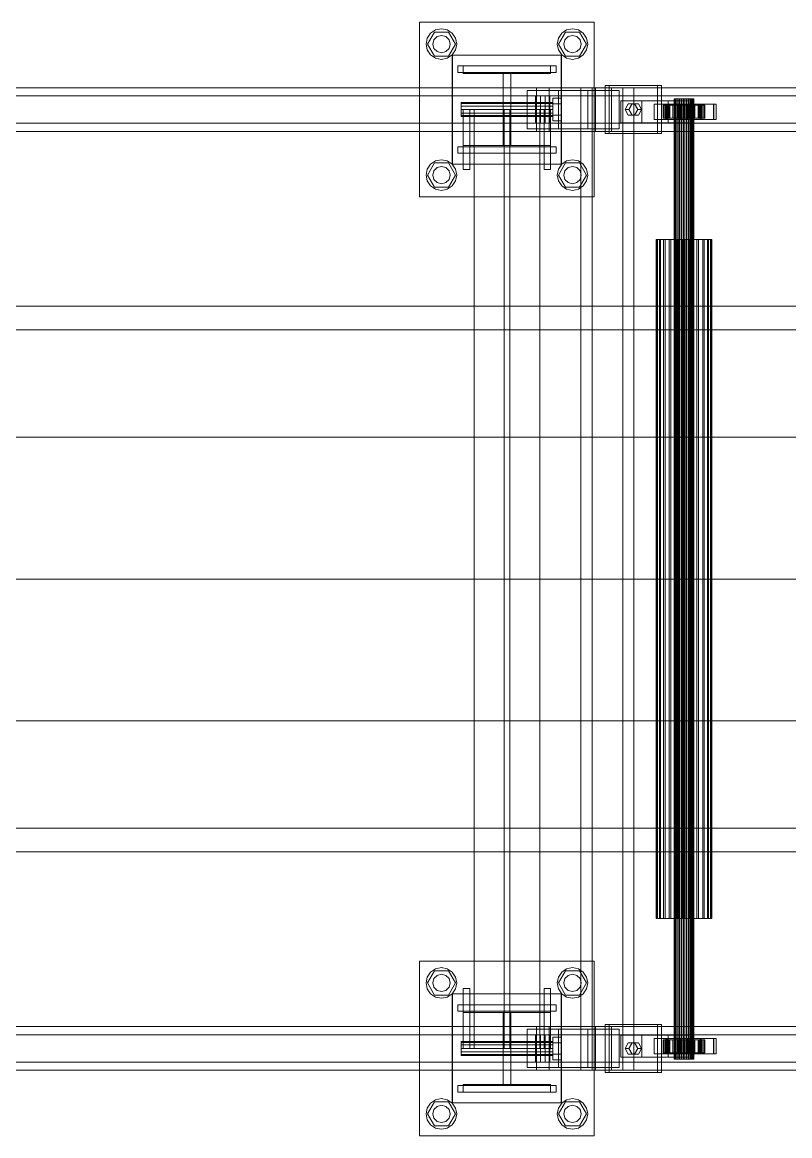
# Model space of a CAD drawing. Header units: millimetres. Extents: x -2500 to 58855, y -53268 to 6837.
# Drawn here: x 21932 to 22635, y -18510 to -17490 of the extents above; entities that cross this region are included whole.
import ezdxf

# ---------------------------------------------------------------- set-up
doc = ezdxf.new("R2010")
doc.units = ezdxf.units.MM
doc.layers.add('superior_C02', color=7, linetype='Continuous', lineweight=0)

msp = doc.modelspace()

# ---------------------------------------------------------------- linework, layer by layer
at = {"layer": 'superior_C02'}
for p, q in [((22295.756, -17650), (22295.756, -17490)), ((22295.756, -17490), (22455.756, -17490)), ((22455.756, -17490), (22455.756, -17650)), ((22302.821, -17504.642), (22305.856, -17500.101)), ((22302.956, -17510), (22309.356, -17498.915)), ((22305.856, -17500.101), (22310.398, -17497.066)), ((22308.827, -17506), (22311.756, -17503.072)), ((22309.356, -17498.915), (22322.156, -17498.915)), ((22310.398, -17497.066), (22315.756, -17496)), ((22311.756, -17503.072), (22315.756, -17502)), ((22315.756, -17496), (22321.113, -17497.066)), ((22315.756, -17502), (22319.756, -17503.072)), ((22319.756, -17503.072), (22322.684, -17506)), ((22321.113, -17497.066), (22325.655, -17500.101)), ((22322.156, -17498.915), (22328.556, -17510)), ((22325.655, -17500.101), (22328.69, -17504.642)), ((22422.821, -17504.642), (22425.856, -17500.101)), ((22422.956, -17510), (22429.356, -17498.915)), ((22425.856, -17500.101), (22430.398, -17497.066)), ((22428.827, -17506), (22431.756, -17503.072)), ((22429.356, -17498.915), (22442.156, -17498.915)), ((22430.398, -17497.066), (22435.756, -17496)), ((22431.756, -17503.072), (22435.756, -17502)), ((22435.756, -17496), (22441.113, -17497.066)), ((22435.756, -17502), (22439.756, -17503.072)), ((22439.756, -17503.072), (22442.684, -17506)), ((22441.113, -17497.066), (22445.655, -17500.101)), ((22442.156, -17498.915), (22448.556, -17510)), ((22445.655, -17500.101), (22448.69, -17504.642)), ((22301.756, -17510), (22302.821, -17504.642)), ((22302.821, -17515.358), (22301.756, -17510)), ((22309.356, -17521.085), (22302.956, -17510)), ((22307.756, -17510), (22308.827, -17506)), ((22308.827, -17514), (22307.756, -17510)), ((22328.556, -17510), (22322.156, -17521.085)), ((22322.684, -17506), (22323.756, -17510)), ((22323.756, -17510), (22322.684, -17514)), ((22328.69, -17504.642), (22329.756, -17510)), ((22329.756, -17510), (22328.69, -17515.358)), ((22421.756, -17510), (22422.821, -17504.642)), ((22422.821, -17515.358), (22421.756, -17510)), ((22429.356, -17521.085), (22422.956, -17510)), ((22427.756, -17510), (22428.827, -17506)), ((22428.827, -17514), (22427.756, -17510)), ((22448.556, -17510), (22442.156, -17521.085)), ((22442.684, -17506), (22443.756, -17510)), ((22443.756, -17510), (22442.684, -17514)), ((22448.69, -17504.642), (22449.756, -17510)), ((22449.756, -17510), (22448.69, -17515.358)), ((22305.856, -17519.899), (22302.821, -17515.358)), ((22310.398, -17522.934), (22305.856, -17519.899)), ((22311.756, -17516.928), (22308.827, -17514)), ((22322.156, -17521.085), (22309.356, -17521.085)), ((22315.756, -17524), (22310.398, -17522.934)), ((22315.756, -17518), (22311.756, -17516.928)), ((22319.756, -17516.928), (22315.756, -17518)), ((22321.113, -17522.934), (22315.756, -17524)), ((22322.684, -17514), (22319.756, -17516.928)), ((22325.655, -17519.899), (22321.113, -17522.934)), ((22325.463, -17620), (22325.463, -17520)), ((22325.463, -17520), (22425.463, -17520)), ((22328.69, -17515.358), (22325.655, -17519.899)), ((22325.756, -17620), (22325.756, -17520)), ((22325.756, -17520), (22425.756, -17520)), ((22425.856, -17519.899), (22422.821, -17515.358)), ((22425.463, -17520), (22425.463, -17620)), ((22425.756, -17520), (22425.756, -17620)), ((22430.398, -17522.934), (22425.856, -17519.899)), ((22431.756, -17516.928), (22428.827, -17514)), ((22442.156, -17521.085), (22429.356, -17521.085)), ((22435.756, -17524), (22430.398, -17522.934)), ((22435.756, -17518), (22431.756, -17516.928)), ((22439.756, -17516.928), (22435.756, -17518)), ((22441.113, -17522.934), (22435.756, -17524)), ((22442.684, -17514), (22439.756, -17516.928)), ((22445.655, -17519.899), (22441.113, -17522.934)), ((22448.69, -17515.358), (22445.655, -17519.899)), ((22330.756, -17530), (22420.756, -17530)), ((22330.756, -17536), (22330.756, -17530)), ((22335.756, -17537), (22335.756, -17530)), ((22335.756, -17530), (22415.756, -17530)), ((22415.756, -17530), (22415.756, -17537)), ((22420.756, -17536), (22420.756, -17530)), ((22330.756, -17536), (22420.756, -17536)), ((22415.756, -17537), (22335.756, -17537)), ((22372.256, -17603), (22372.256, -17537)), ((22372.256, -17537), (22379.256, -17537)), ((22379.256, -17537), (22379.256, -17603)), ((22402.707, -17550), (21255.102, -17550)), ((21266.793, -17550), (22414.397, -17550)), ((22456.776, -17550), (21309.171, -17550)), ((21323.785, -17550), (22471.389, -17550)), ((22422.897, -17552.5), (22394.207, -17552.5)), ((22394.207, -17552.5), (22394.207, -17587.5)), ((22449.738, -17552.5), (22394.207, -17552.5)), ((22402.707, -17550), (22402.707, -17590)), ((22414.397, -17550), (22402.707, -17550)), ((23550.312, -17550), (22402.707, -17550)), ((22414.397, -17590), (22414.397, -17550)), ((22414.397, -17550), (23562.002, -17550)), ((22422.897, -17587.5), (22422.897, -17552.5)), ((22422.897, -17552.5), (22478.428, -17552.5)), ((22481.748, -17550), (22443.495, -17550)), ((22443.495, -17550), (22443.495, -18450)), ((22453.724, -17550), (22443.495, -17550)), ((22449.738, -17587.5), (22449.738, -17552.5)), ((22449.738, -17552.5), (22478.428, -17552.5)), ((22453.724, -18450), (22453.724, -17550)), ((22453.724, -17550), (22491.977, -17550)), ((22456.776, -17550), (22456.776, -17590)), ((22471.389, -17550), (22456.776, -17550)), ((23604.381, -17550), (22456.776, -17550)), ((22513.644, -17548), (22465.827, -17548)), ((22465.827, -17548), (22465.827, -17592)), ((22469.334, -17548), (22465.827, -17548)), ((22469.334, -17592), (22469.334, -17548)), ((22469.334, -17548), (22517.151, -17548)), ((22471.389, -17590), (22471.389, -17550)), ((22471.389, -17550), (23618.994, -17550)), ((22478.428, -17552.5), (22478.428, -17587.5)), ((22481.748, -18450), (22481.748, -17550)), ((22481.748, -17550), (22491.977, -17550)), ((22491.977, -17550), (22491.977, -18450)), ((22513.644, -17592), (22513.644, -17548)), ((22513.644, -17548), (22517.151, -17548)), ((22517.151, -17548), (22517.151, -17592)), ((22401.979, -17557.5), (21309.905, -17557.5)), ((21323.051, -17557.5), (22415.126, -17557.5)), ((22333.756, -17564.457), (22333.756, -17563.6)), ((22417.756, -17563.6), (22333.756, -17563.6)), ((22401.979, -17557.5), (22401.979, -17582.5)), ((22415.126, -17557.5), (22401.979, -17557.5)), ((22406.465, -17557.5), (22410.639, -17557.5)), ((22406.465, -17582.5), (22406.465, -17557.5)), ((23609.601, -17557.5), (22406.465, -17557.5)), ((22410.639, -17557.5), (22410.639, -17582.5)), ((22410.639, -17557.5), (23613.774, -17557.5)), ((22415.126, -17582.5), (22415.126, -17557.5)), ((22417.756, -17564.8), (22417.756, -17559.6)), ((22425.756, -17559.6), (22417.756, -17559.6)), ((22417.756, -17563.6), (22417.756, -17564.457)), ((22425.756, -17559.6), (22425.756, -17564.8)), ((22499.299, -17562), (22480.172, -17562)), ((22480.172, -17562), (22480.172, -17582)), ((22523.294, -17562), (22480.172, -17562)), ((22499.299, -17582), (22499.299, -17562)), ((22499.299, -17562), (22542.421, -17562)), ((22523.294, -17582), (22523.294, -17562)), ((22523.294, -17562), (22542.421, -17562)), ((22529.057, -17560), (22528.831, -17560)), ((22528.831, -17560), (22529.219, -17560)), ((22528.831, -18440), (22528.831, -17560)), ((22529.88, -17560), (22529.057, -17560)), ((22529.057, -18440), (22529.057, -17560)), ((22529.219, -17560), (22530.193, -17560)), ((22529.219, -18440), (22529.219, -17560)), ((22531.245, -17560), (22529.88, -17560)), ((22529.88, -18440), (22529.88, -17560)), ((22530.193, -17560), (22531.687, -17560)), ((22530.193, -18440), (22530.193, -17560)), ((22533.058, -17560), (22531.245, -17560)), ((22531.245, -18440), (22531.245, -17560)), ((22531.687, -17560), (22533.6, -17560)), ((22531.687, -18440), (22531.687, -17560)), ((22535.196, -17560), (22533.058, -17560)), ((22533.058, -18440), (22533.058, -17560)), ((22533.6, -17560), (22535.8, -17560)), ((22533.6, -18440), (22533.6, -17560)), ((22537.513, -17560), (22535.196, -17560)), ((22535.196, -18440), (22535.196, -17560)), ((22535.8, -17560), (22538.139, -17560)), ((22535.8, -18440), (22535.8, -17560)), ((22539.852, -17560), (22537.513, -17560)), ((22537.513, -18440), (22537.513, -17560)), ((22538.139, -17560), (22540.456, -17560)), ((22538.139, -18440), (22538.139, -17560)), ((22542.052, -17560), (22539.852, -17560)), ((22539.852, -18440), (22539.852, -17560)), ((22540.456, -17560), (22542.594, -17560)), ((22540.456, -18440), (22540.456, -17560)), ((22543.965, -17560), (22542.052, -17560)), ((22542.052, -18440), (22542.052, -17560)), ((22542.421, -17562), (22542.421, -17582)), ((22542.594, -17560), (22544.408, -17560)), ((22542.594, -18440), (22542.594, -17560)), ((22545.459, -17560), (22543.965, -17560)), ((22543.965, -18440), (22543.965, -17560)), ((22544.408, -17560), (22545.772, -17560)), ((22544.408, -18440), (22544.408, -17560)), ((22546.433, -17560), (22545.459, -17560)), ((22545.459, -18440), (22545.459, -17560)), ((22545.772, -17560), (22546.595, -17560)), ((22545.772, -18440), (22545.772, -17560)), ((22546.821, -17560), (22546.433, -17560)), ((22546.433, -17560), (22546.433, -18440)), ((22546.595, -17560), (22546.821, -17560)), ((22546.595, -18440), (22546.595, -17560)), ((22546.821, -18440), (22546.821, -17560)), ((22333.756, -17564.457), (22333.756, -17566.8)), ((22333.756, -17564.457), (22417.756, -17564.457)), ((22333.756, -17566.8), (22333.756, -17570)), ((22333.756, -17566.8), (22417.756, -17566.8)), ((22333.756, -17570), (22333.756, -17573.2)), ((22333.756, -17570), (22417.756, -17570)), ((22333.756, -17573.2), (22333.756, -17575.543)), ((22333.756, -17573.2), (22417.756, -17573.2)), ((22335.756, -17570), (22335.756, -17625)), ((22335.756, -17570), (22341.756, -17570)), ((22341.756, -17570), (22341.756, -17625)), ((22405.756, -17570), (22345.756, -17570)), ((22345.756, -17570), (22345.756, -18430)), ((22378.256, -17570), (22373.256, -17570)), ((22373.256, -17570), (22373.256, -18430)), ((22378.256, -18430), (22378.256, -17570)), ((22405.756, -18430), (22405.756, -17570)), ((22409.756, -17570), (22409.756, -17625)), ((22409.756, -17570), (22415.756, -17570)), ((22415.756, -17570), (22415.756, -17625)), ((22417.756, -17564.457), (22417.756, -17566.8)), ((22417.756, -17564.8), (22417.756, -17575.2)), ((22417.756, -17564.8), (22425.756, -17564.8)), ((22417.756, -17566.8), (22417.756, -17570)), ((22417.756, -17570), (22417.756, -17573.2)), ((22417.756, -17573.2), (22417.756, -17575.543)), ((22425.756, -17564.8), (22425.756, -17575.2)), ((22483.997, -17570), (22486.866, -17564.804)), ((22486.866, -17575.196), (22483.997, -17570)), ((22483.997, -17570), (22487.505, -17570)), ((22486.866, -17564.804), (22492.604, -17564.804)), ((22490.374, -17564.804), (22486.866, -17564.804)), ((22490.374, -17564.804), (22487.505, -17570)), ((22487.505, -17570), (22490.374, -17575.196)), ((22496.112, -17564.804), (22490.374, -17564.804)), ((22492.604, -17564.804), (22495.473, -17570)), ((22496.112, -17564.804), (22492.604, -17564.804)), ((22495.473, -17570), (22492.604, -17575.196)), ((22498.981, -17570), (22495.473, -17570)), ((22498.981, -17570), (22496.112, -17564.804)), ((22496.112, -17575.196), (22498.981, -17570)), ((22522.125, -17565), (22510.649, -17565)), ((22510.649, -17565), (22510.649, -17579)), ((22522.924, -17565), (22510.649, -17565)), ((22519.313, -17566), (22518.838, -17566)), ((22518.838, -17566), (22528.831, -17566)), ((22518.838, -17578), (22518.838, -17566)), ((22518.838, -17566), (22519.656, -17566)), ((22521.051, -17566), (22519.313, -17566)), ((22519.313, -17566), (22529.057, -17566)), ((22519.313, -17578), (22519.313, -17566)), ((22519.656, -17566), (22529.219, -17566)), ((22519.656, -17578), (22519.656, -17566)), ((22519.656, -17566), (22521.712, -17566)), ((22523.932, -17566), (22521.051, -17566)), ((22521.051, -17566), (22529.88, -17566)), ((22521.051, -17578), (22521.051, -17566)), ((22565.083, -17565), (22521.091, -17565)), ((22521.091, -17565), (22521.091, -17579)), ((22523.429, -17565), (22521.091, -17565)), ((22521.712, -17566), (22530.193, -17566)), ((22521.712, -17578), (22521.712, -17566)), ((22521.712, -17566), (22524.867, -17566)), ((22522.125, -17579), (22522.125, -17565)), ((22522.125, -17565), (22534.4, -17565)), ((22522.924, -17579), (22522.924, -17565)), ((22522.924, -17565), (22534.4, -17565)), ((22523.429, -17579), (22523.429, -17565)), ((22523.429, -17565), (22567.421, -17565)), ((22527.759, -17566), (22523.932, -17566)), ((22523.932, -17566), (22531.245, -17566)), ((22523.932, -17578), (22523.932, -17566)), ((22524.867, -17566), (22531.687, -17566)), ((22524.867, -17578), (22524.867, -17566)), ((22524.867, -17566), (22528.904, -17566)), ((22532.273, -17566), (22527.759, -17566)), ((22527.759, -17566), (22533.058, -17566)), ((22527.759, -17578), (22527.759, -17566)), ((22528.831, -17566), (22529.057, -17566)), ((22528.831, -17566), (22528.831, -17578)), ((22529.219, -17566), (22528.831, -17566)), ((22528.904, -17566), (22533.6, -17566)), ((22528.904, -17578), (22528.904, -17566)), ((22528.904, -17566), (22533.55, -17566)), ((22529.057, -17566), (22529.88, -17566)), ((22529.057, -17566), (22529.057, -17578)), ((22529.219, -17566), (22529.219, -17578)), ((22530.193, -17566), (22529.219, -17566)), ((22529.88, -17566), (22531.245, -17566)), ((22529.88, -17566), (22529.88, -17578)), ((22530.193, -17566), (22530.193, -17578)), ((22531.687, -17566), (22530.193, -17566)), ((22531.245, -17566), (22533.058, -17566)), ((22531.245, -17566), (22531.245, -17578)), ((22531.687, -17566), (22531.687, -17578)), ((22533.6, -17566), (22531.687, -17566)), ((22537.165, -17566), (22532.273, -17566)), ((22532.273, -17566), (22535.196, -17566)), ((22532.273, -17578), (22532.273, -17566)), ((22533.058, -17566), (22535.196, -17566)), ((22533.058, -17566), (22533.058, -17578)), ((22533.55, -17566), (22535.8, -17566)), ((22533.55, -17578), (22533.55, -17566)), ((22533.55, -17566), (22538.487, -17566)), ((22533.6, -17566), (22533.6, -17578)), ((22535.8, -17566), (22533.6, -17566)), ((22534.4, -17565), (22534.4, -17579)), ((22535.196, -17566), (22537.513, -17566)), ((22535.196, -17566), (22535.196, -17578)), ((22535.8, -17566), (22535.8, -17578)), ((22538.139, -17566), (22535.8, -17566)), ((22542.102, -17566), (22537.165, -17566)), ((22537.165, -17566), (22537.513, -17566)), ((22537.165, -17578), (22537.165, -17566)), ((22537.513, -17566), (22539.852, -17566)), ((22537.513, -17566), (22537.513, -17578)), ((22538.487, -17566), (22538.139, -17566)), ((22538.139, -17566), (22538.139, -17578)), ((22540.456, -17566), (22538.139, -17566)), ((22538.487, -17578), (22538.487, -17566)), ((22538.487, -17566), (22543.379, -17566)), ((22542.102, -17566), (22539.852, -17566)), ((22539.852, -17566), (22542.052, -17566)), ((22539.852, -17566), (22539.852, -17578)), ((22543.379, -17566), (22540.456, -17566)), ((22540.456, -17566), (22540.456, -17578)), ((22542.594, -17566), (22540.456, -17566)), ((22552.728, -17565), (22541.252, -17565)), ((22541.252, -17565), (22541.252, -17579)), ((22553.527, -17565), (22541.252, -17565)), ((22546.748, -17566), (22542.052, -17566)), ((22542.052, -17566), (22543.965, -17566)), ((22542.052, -17566), (22542.052, -17578)), ((22546.748, -17566), (22542.102, -17566)), ((22542.102, -17578), (22542.102, -17566)), ((22547.893, -17566), (22542.594, -17566)), ((22542.594, -17566), (22542.594, -17578)), ((22544.408, -17566), (22542.594, -17566)), ((22543.379, -17578), (22543.379, -17566)), ((22543.379, -17566), (22547.893, -17566)), ((22550.786, -17566), (22543.965, -17566)), ((22543.965, -17566), (22545.459, -17566)), ((22543.965, -17566), (22543.965, -17578)), ((22551.72, -17566), (22544.408, -17566)), ((22544.408, -17566), (22544.408, -17578)), ((22545.772, -17566), (22544.408, -17566)), ((22553.94, -17566), (22545.459, -17566)), ((22545.459, -17566), (22546.433, -17566)), ((22545.459, -17566), (22545.459, -17578)), ((22554.601, -17566), (22545.772, -17566)), ((22545.772, -17566), (22545.772, -17578)), ((22546.595, -17566), (22545.772, -17566)), ((22546.433, -17566), (22555.996, -17566)), ((22546.433, -17578), (22546.433, -17566)), ((22546.433, -17566), (22546.821, -17566)), ((22556.339, -17566), (22546.595, -17566)), ((22546.595, -17566), (22546.595, -17578)), ((22546.821, -17566), (22546.595, -17566)), ((22550.786, -17566), (22546.748, -17566)), ((22546.748, -17578), (22546.748, -17566)), ((22556.815, -17566), (22546.821, -17566)), ((22546.821, -17566), (22546.821, -17578)), ((22547.893, -17578), (22547.893, -17566)), ((22547.893, -17566), (22551.72, -17566)), ((22553.94, -17566), (22550.786, -17566)), ((22550.786, -17578), (22550.786, -17566)), ((22551.72, -17578), (22551.72, -17566)), ((22551.72, -17566), (22554.601, -17566)), ((22552.728, -17579), (22552.728, -17565)), ((22552.728, -17565), (22565.003, -17565)), ((22553.527, -17579), (22553.527, -17565)), ((22553.527, -17565), (22565.003, -17565)), ((22555.996, -17566), (22553.94, -17566)), ((22553.94, -17578), (22553.94, -17566)), ((22554.601, -17578), (22554.601, -17566)), ((22554.601, -17566), (22556.339, -17566)), ((22555.996, -17566), (22555.996, -17578)), ((22556.815, -17566), (22555.996, -17566)), ((22556.339, -17578), (22556.339, -17566)), ((22556.339, -17566), (22556.815, -17566)), ((22556.815, -17578), (22556.815, -17566)), ((22565.003, -17565), (22565.003, -17579)), ((22565.083, -17579), (22565.083, -17565)), ((22565.083, -17565), (22567.421, -17565)), ((22567.421, -17565), (22567.421, -17579)), ((21309.905, -17582.5), (22401.979, -17582.5)), ((21323.051, -17582.5), (22415.126, -17582.5)), ((22333.756, -17575.543), (22333.756, -17576.4)), ((22333.756, -17575.543), (22417.756, -17575.543)), ((22333.756, -17576.4), (22417.756, -17576.4)), ((22401.979, -17582.5), (22415.126, -17582.5)), ((22410.639, -17582.5), (22406.465, -17582.5)), ((22406.465, -17582.5), (23609.601, -17582.5)), ((22410.639, -17582.5), (23613.774, -17582.5)), ((22417.756, -17575.2), (22417.756, -17580.4)), ((22417.756, -17575.2), (22425.756, -17575.2)), ((22417.756, -17575.543), (22417.756, -17576.4)), ((22417.756, -17580.4), (22425.756, -17580.4)), ((22425.756, -17575.2), (22425.756, -17580.4)), ((22480.172, -17582), (22499.299, -17582)), ((22480.172, -17582), (22523.294, -17582)), ((22492.604, -17575.196), (22486.866, -17575.196)), ((22490.374, -17575.196), (22486.866, -17575.196)), ((22490.374, -17575.196), (22496.112, -17575.196)), ((22496.112, -17575.196), (22492.604, -17575.196)), ((22542.421, -17582), (22499.299, -17582)), ((22510.649, -17579), (22522.125, -17579)), ((22510.649, -17579), (22522.924, -17579)), ((22528.831, -17578), (22518.838, -17578)), ((22518.838, -17578), (22519.313, -17578)), ((22519.656, -17578), (22518.838, -17578)), ((22529.057, -17578), (22519.313, -17578)), ((22519.313, -17578), (22521.051, -17578)), ((22529.219, -17578), (22519.656, -17578)), ((22521.712, -17578), (22519.656, -17578)), ((22529.88, -17578), (22521.051, -17578)), ((22521.051, -17578), (22523.932, -17578)), ((22521.091, -17579), (22565.083, -17579)), ((22521.091, -17579), (22523.429, -17579)), ((22530.193, -17578), (22521.712, -17578)), ((22524.867, -17578), (22521.712, -17578)), ((22534.4, -17579), (22522.125, -17579)), ((22534.4, -17579), (22522.924, -17579)), ((22542.421, -17582), (22523.294, -17582)), ((22567.421, -17579), (22523.429, -17579)), ((22531.245, -17578), (22523.932, -17578)), ((22523.932, -17578), (22527.759, -17578)), ((22531.687, -17578), (22524.867, -17578)), ((22528.904, -17578), (22524.867, -17578)), ((22533.058, -17578), (22527.759, -17578)), ((22527.759, -17578), (22532.273, -17578)), ((22529.057, -17578), (22528.831, -17578)), ((22528.831, -17578), (22529.219, -17578)), ((22533.6, -17578), (22528.904, -17578)), ((22533.55, -17578), (22528.904, -17578)), ((22529.88, -17578), (22529.057, -17578)), ((22529.219, -17578), (22530.193, -17578)), ((22531.245, -17578), (22529.88, -17578)), ((22530.193, -17578), (22531.687, -17578)), ((22533.058, -17578), (22531.245, -17578)), ((22531.687, -17578), (22533.6, -17578)), ((22535.196, -17578), (22532.273, -17578)), ((22532.273, -17578), (22537.165, -17578)), ((22535.196, -17578), (22533.058, -17578)), ((22535.8, -17578), (22533.55, -17578)), ((22538.487, -17578), (22533.55, -17578)), ((22533.6, -17578), (22535.8, -17578)), ((22537.513, -17578), (22535.196, -17578)), ((22535.8, -17578), (22538.139, -17578)), ((22537.513, -17578), (22537.165, -17578)), ((22537.165, -17578), (22542.102, -17578)), ((22539.852, -17578), (22537.513, -17578)), ((22538.139, -17578), (22538.487, -17578)), ((22538.139, -17578), (22540.456, -17578)), ((22543.379, -17578), (22538.487, -17578)), ((22542.052, -17578), (22539.852, -17578)), ((22539.852, -17578), (22542.102, -17578)), ((22540.456, -17578), (22543.379, -17578)), ((22540.456, -17578), (22542.594, -17578)), ((22541.252, -17579), (22552.728, -17579)), ((22541.252, -17579), (22553.527, -17579)), ((22543.965, -17578), (22542.052, -17578)), ((22542.052, -17578), (22546.748, -17578)), ((22542.102, -17578), (22546.748, -17578)), ((22542.594, -17578), (22547.893, -17578)), ((22542.594, -17578), (22544.408, -17578)), ((22547.893, -17578), (22543.379, -17578)), ((22545.459, -17578), (22543.965, -17578)), ((22543.965, -17578), (22550.786, -17578)), ((22544.408, -17578), (22551.72, -17578)), ((22544.408, -17578), (22545.772, -17578)), ((22546.433, -17578), (22545.459, -17578)), ((22545.459, -17578), (22553.94, -17578)), ((22545.772, -17578), (22554.601, -17578)), ((22545.772, -17578), (22546.595, -17578)), ((22555.996, -17578), (22546.433, -17578)), ((22546.821, -17578), (22546.433, -17578)), ((22546.595, -17578), (22556.339, -17578)), ((22546.595, -17578), (22546.821, -17578)), ((22546.748, -17578), (22550.786, -17578)), ((22546.821, -17578), (22556.815, -17578)), ((22551.72, -17578), (22547.893, -17578)), ((22550.786, -17578), (22553.94, -17578)), ((22554.601, -17578), (22551.72, -17578)), ((22565.003, -17579), (22552.728, -17579)), ((22565.003, -17579), (22553.527, -17579)), ((22553.94, -17578), (22555.996, -17578)), ((22556.339, -17578), (22554.601, -17578)), ((22555.996, -17578), (22556.815, -17578)), ((22556.815, -17578), (22556.339, -17578)), ((22567.421, -17579), (22565.083, -17579)), ((21255.102, -17590), (22402.707, -17590)), ((21266.793, -17590), (22414.397, -17590)), ((21309.171, -17590), (22456.776, -17590)), ((21323.785, -17590), (22471.389, -17590)), ((22394.207, -17587.5), (22422.897, -17587.5)), ((22449.738, -17587.5), (22394.207, -17587.5)), ((22402.707, -17590), (22414.397, -17590)), ((22402.707, -17590), (23550.312, -17590)), ((22414.397, -17590), (23562.002, -17590)), ((22478.428, -17587.5), (22422.897, -17587.5)), ((22478.428, -17587.5), (22449.738, -17587.5)), ((22456.776, -17590), (22471.389, -17590)), ((22456.776, -17590), (23604.381, -17590)), ((22465.827, -17592), (22513.644, -17592)), ((22465.827, -17592), (22469.334, -17592)), ((22517.151, -17592), (22469.334, -17592)), ((22471.389, -17590), (23618.994, -17590)), ((22517.151, -17592), (22513.644, -17592)), ((22330.756, -17604), (22420.756, -17604)), ((22330.756, -17610), (22330.756, -17604)), ((22335.756, -17610), (22335.756, -17603)), ((22335.756, -17603), (22415.756, -17603)), ((22379.256, -17603), (22372.256, -17603)), ((22415.756, -17603), (22415.756, -17610)), ((22420.756, -17610), (22420.756, -17604)), ((22330.756, -17610), (22420.756, -17610)), ((22415.756, -17610), (22335.756, -17610)), ((22301.756, -17630), (22302.821, -17624.642)), ((22302.821, -17624.642), (22305.856, -17620.101)), ((22302.956, -17630), (22309.356, -17618.915)), ((22305.856, -17620.101), (22310.398, -17617.066)), ((22308.827, -17626), (22311.756, -17623.072)), ((22309.356, -17618.915), (22322.156, -17618.915)), ((22310.398, -17617.066), (22315.756, -17616)), ((22311.756, -17623.072), (22315.756, -17622)), ((22315.756, -17616), (22321.113, -17617.066)), ((22315.756, -17622), (22319.756, -17623.072)), ((22319.756, -17623.072), (22322.684, -17626)), ((22321.113, -17617.066), (22325.655, -17620.101)), ((22322.156, -17618.915), (22328.556, -17630)), ((22425.463, -17620), (22325.463, -17620)), ((22325.655, -17620.101), (22328.69, -17624.642)), ((22425.756, -17620), (22325.756, -17620)), ((22328.69, -17624.642), (22329.756, -17630)), ((22335.756, -17625), (22341.756, -17625)), ((22409.756, -17625), (22415.756, -17625)), ((22421.756, -17630), (22422.821, -17624.642)), ((22422.821, -17624.642), (22425.856, -17620.101)), ((22422.956, -17630), (22429.356, -17618.915)), ((22425.856, -17620.101), (22430.398, -17617.066)), ((22428.827, -17626), (22431.756, -17623.072)), ((22429.356, -17618.915), (22442.156, -17618.915)), ((22430.398, -17617.066), (22435.756, -17616)), ((22431.756, -17623.072), (22435.756, -17622)), ((22435.756, -17616), (22441.113, -17617.066)), ((22435.756, -17622), (22439.756, -17623.072)), ((22439.756, -17623.072), (22442.684, -17626)), ((22441.113, -17617.066), (22445.655, -17620.101)), ((22442.156, -17618.915), (22448.556, -17630)), ((22445.655, -17620.101), (22448.69, -17624.642)), ((22448.69, -17624.642), (22449.756, -17630)), ((22302.821, -17635.358), (22301.756, -17630)), ((22305.856, -17639.899), (22302.821, -17635.358)), ((22309.356, -17641.085), (22302.956, -17630)), ((22307.756, -17630), (22308.827, -17626)), ((22308.827, -17634), (22307.756, -17630)), ((22311.756, -17636.928), (22308.827, -17634)), ((22322.684, -17634), (22319.756, -17636.928)), ((22328.556, -17630), (22322.156, -17641.085)), ((22322.684, -17626), (22323.756, -17630)), ((22323.756, -17630), (22322.684, -17634)), ((22328.69, -17635.358), (22325.655, -17639.899)), ((22329.756, -17630), (22328.69, -17635.358)), ((22422.821, -17635.358), (22421.756, -17630)), ((22425.856, -17639.899), (22422.821, -17635.358)), ((22429.356, -17641.085), (22422.956, -17630)), ((22427.756, -17630), (22428.827, -17626)), ((22428.827, -17634), (22427.756, -17630)), ((22431.756, -17636.928), (22428.827, -17634)), ((22442.684, -17634), (22439.756, -17636.928)), ((22448.556, -17630), (22442.156, -17641.085)), ((22442.684, -17626), (22443.756, -17630)), ((22443.756, -17630), (22442.684, -17634)), ((22448.69, -17635.358), (22445.655, -17639.899)), ((22449.756, -17630), (22448.69, -17635.358)), ((22310.398, -17642.934), (22305.856, -17639.899)), ((22322.156, -17641.085), (22309.356, -17641.085)), ((22315.756, -17644), (22310.398, -17642.934)), ((22315.756, -17638), (22311.756, -17636.928)), ((22319.756, -17636.928), (22315.756, -17638)), ((22321.113, -17642.934), (22315.756, -17644)), ((22325.655, -17639.899), (22321.113, -17642.934)), ((22430.398, -17642.934), (22425.856, -17639.899)), ((22442.156, -17641.085), (22429.356, -17641.085)), ((22435.756, -17644), (22430.398, -17642.934)), ((22435.756, -17638), (22431.756, -17636.928)), ((22439.756, -17636.928), (22435.756, -17638)), ((22441.113, -17642.934), (22435.756, -17644)), ((22445.655, -17639.899), (22441.113, -17642.934)), ((22455.756, -17650), (22295.756, -17650)), ((22513.078, -17688.85), (22512.441, -17688.85)), ((22512.441, -17688.85), (22513.535, -17688.85)), ((22512.441, -18311.15), (22512.441, -17688.85)), ((22515.4, -17688.85), (22513.078, -17688.85)), ((22513.078, -18311.15), (22513.078, -17688.85)), ((22513.535, -17688.85), (22516.284, -17688.85)), ((22513.535, -18311.15), (22513.535, -17688.85)), ((22519.252, -17688.85), (22515.4, -17688.85)), ((22515.4, -18311.15), (22515.4, -17688.85)), ((22516.284, -17688.85), (22520.501, -17688.85)), ((22516.284, -18311.15), (22516.284, -17688.85)), ((22524.368, -17688.85), (22519.252, -17688.85)), ((22519.252, -18311.15), (22519.252, -17688.85)), ((22520.501, -17688.85), (22525.899, -17688.85)), ((22520.501, -18311.15), (22520.501, -17688.85)), ((22530.402, -17688.85), (22524.368, -17688.85)), ((22524.368, -18311.15), (22524.368, -17688.85)), ((22525.899, -17688.85), (22532.11, -17688.85)), ((22525.899, -18311.15), (22525.899, -17688.85)), ((22536.942, -17688.85), (22530.402, -17688.85)), ((22530.402, -18311.15), (22530.402, -17688.85)), ((22532.11, -17688.85), (22538.71, -17688.85)), ((22532.11, -18311.15), (22532.11, -17688.85)), ((22543.543, -17688.85), (22536.942, -17688.85)), ((22536.942, -18311.15), (22536.942, -17688.85)), ((22538.71, -17688.85), (22545.25, -17688.85)), ((22538.71, -18311.15), (22538.71, -17688.85)), ((22549.753, -17688.85), (22543.543, -17688.85)), ((22543.543, -18311.15), (22543.543, -17688.85)), ((22545.25, -17688.85), (22551.284, -17688.85)), ((22545.25, -18311.15), (22545.25, -17688.85)), ((22555.151, -17688.85), (22549.753, -17688.85)), ((22549.753, -18311.15), (22549.753, -17688.85)), ((22551.284, -17688.85), (22556.4, -17688.85)), ((22551.284, -18311.15), (22551.284, -17688.85)), ((22559.368, -17688.85), (22555.151, -17688.85)), ((22555.151, -18311.15), (22555.151, -17688.85)), ((22556.4, -17688.85), (22560.252, -17688.85)), ((22556.4, -18311.15), (22556.4, -17688.85)), ((22562.117, -17688.85), (22559.368, -17688.85)), ((22559.368, -18311.15), (22559.368, -17688.85)), ((22560.252, -17688.85), (22562.574, -17688.85)), ((22560.252, -18311.15), (22560.252, -17688.85)), ((22563.211, -17688.85), (22562.117, -17688.85)), ((22562.117, -17688.85), (22562.117, -18311.15)), ((22562.574, -17688.85), (22563.211, -17688.85)), ((22562.574, -18311.15), (22562.574, -17688.85)), ((22563.211, -18311.15), (22563.211, -17688.85)), ((16335.427, -17750), (25411.088, -17750)), ((25412.557, -17750), (16336.897, -17750)), ((21805.732, -17771.702), (22743.432, -17771.702)), ((22745.175, -17771.702), (21807.476, -17771.702)), ((21825.736, -17870), (22763.436, -17870)), ((22765.179, -17870), (21827.48, -17870)), ((21825.736, -18000), (22763.436, -18000)), ((22765.179, -18000), (21827.48, -18000)), ((21825.736, -18130), (22763.436, -18130)), ((22765.179, -18130), (21827.48, -18130)), ((22743.432, -18228.298), (21805.732, -18228.298)), ((21807.476, -18228.298), (22745.175, -18228.298)), ((25411.088, -18250), (16335.427, -18250)), ((16336.897, -18250), (25412.557, -18250)), ((22513.535, -18311.15), (22512.441, -18311.15)), ((22512.441, -18311.15), (22513.078, -18311.15)), ((22513.078, -18311.15), (22515.4, -18311.15)), ((22516.284, -18311.15), (22513.535, -18311.15)), ((22515.4, -18311.15), (22519.252, -18311.15)), ((22520.501, -18311.15), (22516.284, -18311.15)), ((22519.252, -18311.15), (22524.368, -18311.15)), ((22525.899, -18311.15), (22520.501, -18311.15)), ((22524.368, -18311.15), (22530.402, -18311.15)), ((22532.11, -18311.15), (22525.899, -18311.15)), ((22530.402, -18311.15), (22536.942, -18311.15)), ((22538.71, -18311.15), (22532.11, -18311.15)), ((22536.942, -18311.15), (22543.543, -18311.15)), ((22545.25, -18311.15), (22538.71, -18311.15)), ((22543.543, -18311.15), (22549.753, -18311.15)), ((22551.284, -18311.15), (22545.25, -18311.15)), ((22549.753, -18311.15), (22555.151, -18311.15)), ((22556.4, -18311.15), (22551.284, -18311.15)), ((22555.151, -18311.15), (22559.368, -18311.15)), ((22560.252, -18311.15), (22556.4, -18311.15)), ((22559.368, -18311.15), (22562.117, -18311.15)), ((22562.574, -18311.15), (22560.252, -18311.15)), ((22562.117, -18311.15), (22563.211, -18311.15)), ((22563.211, -18311.15), (22562.574, -18311.15)), ((22295.756, -18510), (22295.756, -18350)), ((22295.756, -18350), (22455.756, -18350)), ((22302.956, -18370), (22309.356, -18358.915)), ((22305.856, -18360.101), (22310.398, -18357.066)), ((22309.356, -18358.915), (22322.156, -18358.915)), ((22310.398, -18357.066), (22315.756, -18356)), ((22315.756, -18356), (22321.113, -18357.066)), ((22321.113, -18357.066), (22325.655, -18360.101)), ((22322.156, -18358.915), (22328.556, -18370)), ((22422.956, -18370), (22429.356, -18358.915)), ((22425.856, -18360.101), (22430.398, -18357.066)), ((22429.356, -18358.915), (22442.156, -18358.915)), ((22430.398, -18357.066), (22435.756, -18356)), ((22435.756, -18356), (22441.113, -18357.066)), ((22441.113, -18357.066), (22445.655, -18360.101)), ((22442.156, -18358.915), (22448.556, -18370)), ((22455.756, -18350), (22455.756, -18510)), ((22301.756, -18370), (22302.821, -18364.642)), ((22302.821, -18375.358), (22301.756, -18370)), ((22302.821, -18364.642), (22305.856, -18360.101)), ((22309.356, -18381.085), (22302.956, -18370)), ((22307.756, -18370), (22308.827, -18366)), ((22308.827, -18374), (22307.756, -18370)), ((22308.827, -18366), (22311.756, -18363.072)), ((22311.756, -18363.072), (22315.756, -18362)), ((22315.756, -18362), (22319.756, -18363.072)), ((22319.756, -18363.072), (22322.684, -18366)), ((22328.556, -18370), (22322.156, -18381.085)), ((22322.684, -18366), (22323.756, -18370)), ((22323.756, -18370), (22322.684, -18374)), ((22325.655, -18360.101), (22328.69, -18364.642)), ((22328.69, -18364.642), (22329.756, -18370)), ((22329.756, -18370), (22328.69, -18375.358)), ((22421.756, -18370), (22422.821, -18364.642)), ((22422.821, -18375.358), (22421.756, -18370)), ((22422.821, -18364.642), (22425.856, -18360.101)), ((22429.356, -18381.085), (22422.956, -18370)), ((22427.756, -18370), (22428.827, -18366)), ((22428.827, -18374), (22427.756, -18370)), ((22428.827, -18366), (22431.756, -18363.072)), ((22431.756, -18363.072), (22435.756, -18362)), ((22435.756, -18362), (22439.756, -18363.072)), ((22439.756, -18363.072), (22442.684, -18366)), ((22448.556, -18370), (22442.156, -18381.085)), ((22442.684, -18366), (22443.756, -18370)), ((22443.756, -18370), (22442.684, -18374)), ((22445.655, -18360.101), (22448.69, -18364.642)), ((22448.69, -18364.642), (22449.756, -18370)), ((22449.756, -18370), (22448.69, -18375.358)), ((22305.856, -18379.899), (22302.821, -18375.358)), ((22310.398, -18382.934), (22305.856, -18379.899)), ((22311.756, -18376.928), (22308.827, -18374)), ((22315.756, -18378), (22311.756, -18376.928)), ((22319.756, -18376.928), (22315.756, -18378)), ((22322.684, -18374), (22319.756, -18376.928)), ((22325.655, -18379.899), (22321.113, -18382.934)), ((22325.463, -18480), (22325.463, -18380)), ((22325.463, -18380), (22425.463, -18380)), ((22328.69, -18375.358), (22325.655, -18379.899)), ((22325.756, -18480), (22325.756, -18380)), ((22325.756, -18380), (22425.756, -18380)), ((22335.756, -18430), (22335.756, -18375)), ((22335.756, -18375), (22341.756, -18375)), ((22341.756, -18430), (22341.756, -18375)), ((22409.756, -18430), (22409.756, -18375)), ((22409.756, -18375), (22415.756, -18375)), ((22415.756, -18430), (22415.756, -18375)), ((22425.856, -18379.899), (22422.821, -18375.358)), ((22425.463, -18380), (22425.463, -18480)), ((22425.756, -18380), (22425.756, -18480)), ((22430.398, -18382.934), (22425.856, -18379.899)), ((22431.756, -18376.928), (22428.827, -18374)), ((22435.756, -18378), (22431.756, -18376.928)), ((22439.756, -18376.928), (22435.756, -18378)), ((22442.684, -18374), (22439.756, -18376.928)), ((22445.655, -18379.899), (22441.113, -18382.934)), ((22448.69, -18375.358), (22445.655, -18379.899)), ((22322.156, -18381.085), (22309.356, -18381.085)), ((22315.756, -18384), (22310.398, -18382.934)), ((22321.113, -18382.934), (22315.756, -18384)), ((22330.756, -18390), (22420.756, -18390)), ((22330.756, -18396), (22330.756, -18390)), ((22335.756, -18397), (22335.756, -18390)), ((22335.756, -18390), (22415.756, -18390)), ((22415.756, -18390), (22415.756, -18397)), ((22420.756, -18396), (22420.756, -18390)), ((22442.156, -18381.085), (22429.356, -18381.085)), ((22435.756, -18384), (22430.398, -18382.934)), ((22441.113, -18382.934), (22435.756, -18384)), ((22330.756, -18396), (22420.756, -18396)), ((22415.756, -18397), (22335.756, -18397)), ((22372.256, -18463), (22372.256, -18397)), ((22372.256, -18397), (22379.256, -18397)), ((22379.256, -18397), (22379.256, -18463)), ((22402.707, -18410), (21255.102, -18410)), ((21266.793, -18410), (22414.397, -18410)), ((22456.776, -18410), (21309.171, -18410)), ((21323.785, -18410), (22471.389, -18410)), ((22402.707, -18410), (22402.707, -18450)), ((22414.397, -18410), (22402.707, -18410)), ((23550.312, -18410), (22402.707, -18410)), ((22414.397, -18450), (22414.397, -18410)), ((22414.397, -18410), (23562.002, -18410)), ((22456.776, -18410), (22456.776, -18450)), ((22471.389, -18410), (22456.776, -18410)), ((23604.381, -18410), (22456.776, -18410)), ((22513.644, -18408), (22465.827, -18408)), ((22465.827, -18408), (22465.827, -18452)), ((22469.334, -18408), (22465.827, -18408)), ((22469.334, -18452), (22469.334, -18408)), ((22469.334, -18408), (22517.151, -18408)), ((22471.389, -18450), (22471.389, -18410)), ((22471.389, -18410), (23618.994, -18410)), ((22513.644, -18452), (22513.644, -18408)), ((22513.644, -18408), (22517.151, -18408)), ((22517.151, -18408), (22517.151, -18452)), ((22401.979, -18417.5), (21309.905, -18417.5)), ((21323.051, -18417.5), (22415.126, -18417.5)), ((22422.897, -18412.5), (22394.207, -18412.5)), ((22394.207, -18412.5), (22394.207, -18447.5)), ((22449.738, -18412.5), (22394.207, -18412.5)), ((22401.979, -18417.5), (22401.979, -18442.5)), ((22415.126, -18417.5), (22401.979, -18417.5)), ((22406.465, -18417.5), (22410.639, -18417.5)), ((22406.465, -18442.5), (22406.465, -18417.5)), ((23609.601, -18417.5), (22406.465, -18417.5)), ((22410.639, -18417.5), (22410.639, -18442.5)), ((22410.639, -18417.5), (23613.774, -18417.5)), ((22415.126, -18442.5), (22415.126, -18417.5)), ((22417.756, -18424.8), (22417.756, -18419.6)), ((22425.756, -18419.6), (22417.756, -18419.6)), ((22422.897, -18447.5), (22422.897, -18412.5)), ((22422.897, -18412.5), (22478.428, -18412.5)), ((22425.756, -18419.6), (22425.756, -18424.8)), ((22449.738, -18447.5), (22449.738, -18412.5)), ((22449.738, -18412.5), (22478.428, -18412.5)), ((22478.428, -18412.5), (22478.428, -18447.5)), ((22499.299, -18418), (22480.172, -18418)), ((22480.172, -18418), (22480.172, -18438)), ((22523.294, -18418), (22480.172, -18418)), ((22499.299, -18438), (22499.299, -18418)), ((22499.299, -18418), (22542.421, -18418)), ((22522.125, -18421), (22510.649, -18421)), ((22510.649, -18421), (22510.649, -18435)), ((22522.924, -18421), (22510.649, -18421)), ((22565.083, -18421), (22521.091, -18421)), ((22521.091, -18421), (22521.091, -18435)), ((22523.429, -18421), (22521.091, -18421)), ((22522.125, -18435), (22522.125, -18421)), ((22522.125, -18421), (22534.4, -18421)), ((22522.924, -18435), (22522.924, -18421)), ((22522.924, -18421), (22534.4, -18421)), ((22523.294, -18438), (22523.294, -18418)), ((22523.294, -18418), (22542.421, -18418)), ((22523.429, -18435), (22523.429, -18421)), ((22523.429, -18421), (22567.421, -18421)), ((22534.4, -18421), (22534.4, -18435)), ((22552.728, -18421), (22541.252, -18421)), ((22541.252, -18421), (22541.252, -18435)), ((22553.527, -18421), (22541.252, -18421)), ((22542.421, -18418), (22542.421, -18438)), ((22552.728, -18435), (22552.728, -18421)), ((22552.728, -18421), (22565.003, -18421)), ((22553.527, -18435), (22553.527, -18421)), ((22553.527, -18421), (22565.003, -18421)), ((22565.003, -18421), (22565.003, -18435)), ((22565.083, -18435), (22565.083, -18421)), ((22565.083, -18421), (22567.421, -18421)), ((22567.421, -18421), (22567.421, -18435)), ((22333.756, -18424.457), (22333.756, -18423.6)), ((22417.756, -18423.6), (22333.756, -18423.6)), ((22333.756, -18424.457), (22333.756, -18426.8)), ((22333.756, -18424.457), (22417.756, -18424.457)), ((22333.756, -18426.8), (22333.756, -18430)), ((22333.756, -18426.8), (22417.756, -18426.8)), ((22333.756, -18430), (22333.756, -18433.2)), ((22333.756, -18430), (22417.756, -18430)), ((22335.756, -18430), (22341.756, -18430)), ((22405.756, -18430), (22345.756, -18430)), ((22378.256, -18430), (22373.256, -18430)), ((22409.756, -18430), (22415.756, -18430)), ((22417.756, -18423.6), (22417.756, -18424.457)), ((22417.756, -18424.457), (22417.756, -18426.8)), ((22417.756, -18424.8), (22417.756, -18435.2)), ((22417.756, -18424.8), (22425.756, -18424.8)), ((22417.756, -18426.8), (22417.756, -18430)), ((22417.756, -18430), (22417.756, -18433.2)), ((22425.756, -18424.8), (22425.756, -18435.2)), ((22483.997, -18430), (22486.866, -18424.804)), ((22486.866, -18435.196), (22483.997, -18430)), ((22483.997, -18430), (22487.505, -18430)), ((22486.866, -18424.804), (22492.604, -18424.804)), ((22490.374, -18424.804), (22486.866, -18424.804)), ((22490.374, -18424.804), (22487.505, -18430)), ((22487.505, -18430), (22490.374, -18435.196)), ((22496.112, -18424.804), (22490.374, -18424.804)), ((22492.604, -18424.804), (22495.473, -18430)), ((22496.112, -18424.804), (22492.604, -18424.804)), ((22495.473, -18430), (22492.604, -18435.196)), ((22498.981, -18430), (22495.473, -18430)), ((22498.981, -18430), (22496.112, -18424.804)), ((22496.112, -18435.196), (22498.981, -18430)), ((22519.313, -18422), (22518.838, -18422)), ((22518.838, -18422), (22528.831, -18422)), ((22518.838, -18434), (22518.838, -18422)), ((22518.838, -18422), (22519.656, -18422)), ((22521.051, -18422), (22519.313, -18422)), ((22519.313, -18422), (22529.057, -18422)), ((22519.313, -18434), (22519.313, -18422)), ((22519.656, -18422), (22529.219, -18422)), ((22519.656, -18434), (22519.656, -18422)), ((22519.656, -18422), (22521.712, -18422)), ((22523.932, -18422), (22521.051, -18422)), ((22521.051, -18422), (22529.88, -18422)), ((22521.051, -18434), (22521.051, -18422)), ((22521.712, -18422), (22530.193, -18422)), ((22521.712, -18434), (22521.712, -18422)), ((22521.712, -18422), (22524.867, -18422)), ((22527.759, -18422), (22523.932, -18422)), ((22523.932, -18422), (22531.245, -18422)), ((22523.932, -18434), (22523.932, -18422)), ((22524.867, -18422), (22531.687, -18422)), ((22524.867, -18434), (22524.867, -18422)), ((22524.867, -18422), (22528.904, -18422)), ((22532.273, -18422), (22527.759, -18422)), ((22527.759, -18422), (22533.058, -18422)), ((22527.759, -18434), (22527.759, -18422)), ((22528.831, -18422), (22529.057, -18422)), ((22528.831, -18422), (22528.831, -18434)), ((22529.219, -18422), (22528.831, -18422)), ((22528.904, -18422), (22533.6, -18422)), ((22528.904, -18434), (22528.904, -18422)), ((22528.904, -18422), (22533.55, -18422)), ((22529.057, -18422), (22529.88, -18422)), ((22529.057, -18422), (22529.057, -18434)), ((22529.219, -18422), (22529.219, -18434)), ((22530.193, -18422), (22529.219, -18422)), ((22529.88, -18422), (22531.245, -18422)), ((22529.88, -18422), (22529.88, -18434)), ((22530.193, -18422), (22530.193, -18434)), ((22531.687, -18422), (22530.193, -18422)), ((22531.245, -18422), (22533.058, -18422)), ((22531.245, -18422), (22531.245, -18434)), ((22531.687, -18422), (22531.687, -18434)), ((22533.6, -18422), (22531.687, -18422)), ((22537.165, -18422), (22532.273, -18422)), ((22532.273, -18422), (22535.196, -18422)), ((22532.273, -18434), (22532.273, -18422)), ((22533.058, -18422), (22535.196, -18422)), ((22533.058, -18422), (22533.058, -18434)), ((22533.55, -18422), (22535.8, -18422)), ((22533.55, -18434), (22533.55, -18422)), ((22533.55, -18422), (22538.487, -18422)), ((22533.6, -18422), (22533.6, -18434)), ((22535.8, -18422), (22533.6, -18422)), ((22535.196, -18422), (22537.513, -18422)), ((22535.196, -18422), (22535.196, -18434)), ((22535.8, -18422), (22535.8, -18434)), ((22538.139, -18422), (22535.8, -18422)), ((22542.102, -18422), (22537.165, -18422)), ((22537.165, -18422), (22537.513, -18422)), ((22537.165, -18434), (22537.165, -18422)), ((22537.513, -18422), (22539.852, -18422)), ((22537.513, -18422), (22537.513, -18434)), ((22538.487, -18422), (22538.139, -18422)), ((22538.139, -18422), (22538.139, -18434)), ((22540.456, -18422), (22538.139, -18422)), ((22538.487, -18434), (22538.487, -18422)), ((22538.487, -18422), (22543.379, -18422)), ((22542.102, -18422), (22539.852, -18422)), ((22539.852, -18422), (22542.052, -18422)), ((22539.852, -18422), (22539.852, -18434)), ((22543.379, -18422), (22540.456, -18422)), ((22540.456, -18422), (22540.456, -18434)), ((22542.594, -18422), (22540.456, -18422)), ((22546.748, -18422), (22542.052, -18422)), ((22542.052, -18422), (22543.965, -18422)), ((22542.052, -18422), (22542.052, -18434)), ((22546.748, -18422), (22542.102, -18422)), ((22542.102, -18434), (22542.102, -18422)), ((22547.893, -18422), (22542.594, -18422)), ((22542.594, -18422), (22542.594, -18434)), ((22544.408, -18422), (22542.594, -18422)), ((22543.379, -18434), (22543.379, -18422)), ((22543.379, -18422), (22547.893, -18422)), ((22550.786, -18422), (22543.965, -18422)), ((22543.965, -18422), (22545.459, -18422)), ((22543.965, -18422), (22543.965, -18434)), ((22551.72, -18422), (22544.408, -18422)), ((22544.408, -18422), (22544.408, -18434)), ((22545.772, -18422), (22544.408, -18422)), ((22553.94, -18422), (22545.459, -18422)), ((22545.459, -18422), (22546.433, -18422)), ((22545.459, -18422), (22545.459, -18434)), ((22554.601, -18422), (22545.772, -18422)), ((22545.772, -18422), (22545.772, -18434)), ((22546.595, -18422), (22545.772, -18422)), ((22546.433, -18422), (22555.996, -18422)), ((22546.433, -18434), (22546.433, -18422)), ((22546.433, -18422), (22546.821, -18422)), ((22556.339, -18422), (22546.595, -18422)), ((22546.595, -18422), (22546.595, -18434)), ((22546.821, -18422), (22546.595, -18422)), ((22550.786, -18422), (22546.748, -18422)), ((22546.748, -18434), (22546.748, -18422)), ((22556.815, -18422), (22546.821, -18422)), ((22546.821, -18422), (22546.821, -18434)), ((22547.893, -18434), (22547.893, -18422)), ((22547.893, -18422), (22551.72, -18422)), ((22553.94, -18422), (22550.786, -18422)), ((22550.786, -18434), (22550.786, -18422)), ((22551.72, -18434), (22551.72, -18422)), ((22551.72, -18422), (22554.601, -18422)), ((22555.996, -18422), (22553.94, -18422)), ((22553.94, -18434), (22553.94, -18422)), ((22554.601, -18434), (22554.601, -18422)), ((22554.601, -18422), (22556.339, -18422)), ((22555.996, -18422), (22555.996, -18434)), ((22556.815, -18422), (22555.996, -18422)), ((22556.339, -18434), (22556.339, -18422)), ((22556.339, -18422), (22556.815, -18422)), ((22556.815, -18434), (22556.815, -18422)), ((22333.756, -18433.2), (22333.756, -18435.543)), ((22333.756, -18433.2), (22417.756, -18433.2)), ((22333.756, -18435.543), (22333.756, -18436.4)), ((22333.756, -18435.543), (22417.756, -18435.543)), ((22333.756, -18436.4), (22417.756, -18436.4)), ((22417.756, -18433.2), (22417.756, -18435.543)), ((22417.756, -18435.2), (22417.756, -18440.4)), ((22417.756, -18435.2), (22425.756, -18435.2)), ((22417.756, -18435.543), (22417.756, -18436.4)), ((22417.756, -18440.4), (22425.756, -18440.4)), ((22425.756, -18435.2), (22425.756, -18440.4)), ((22480.172, -18438), (22499.299, -18438)), ((22480.172, -18438), (22523.294, -18438)), ((22492.604, -18435.196), (22486.866, -18435.196)), ((22490.374, -18435.196), (22486.866, -18435.196)), ((22490.374, -18435.196), (22496.112, -18435.196)), ((22496.112, -18435.196), (22492.604, -18435.196)), ((22542.421, -18438), (22499.299, -18438)), ((22510.649, -18435), (22522.125, -18435)), ((22510.649, -18435), (22522.924, -18435)), ((22528.831, -18434), (22518.838, -18434)), ((22518.838, -18434), (22519.313, -18434)), ((22519.656, -18434), (22518.838, -18434)), ((22529.057, -18434), (22519.313, -18434)), ((22519.313, -18434), (22521.051, -18434)), ((22529.219, -18434), (22519.656, -18434)), ((22521.712, -18434), (22519.656, -18434)), ((22529.88, -18434), (22521.051, -18434)), ((22521.051, -18434), (22523.932, -18434)), ((22521.091, -18435), (22565.083, -18435)), ((22521.091, -18435), (22523.429, -18435)), ((22530.193, -18434), (22521.712, -18434)), ((22524.867, -18434), (22521.712, -18434)), ((22534.4, -18435), (22522.125, -18435)), ((22534.4, -18435), (22522.924, -18435)), ((22542.421, -18438), (22523.294, -18438)), ((22567.421, -18435), (22523.429, -18435)), ((22531.245, -18434), (22523.932, -18434)), ((22523.932, -18434), (22527.759, -18434)), ((22531.687, -18434), (22524.867, -18434)), ((22528.904, -18434), (22524.867, -18434)), ((22533.058, -18434), (22527.759, -18434)), ((22527.759, -18434), (22532.273, -18434)), ((22529.057, -18434), (22528.831, -18434)), ((22528.831, -18434), (22529.219, -18434)), ((22529.219, -18440), (22528.831, -18440)), ((22528.831, -18440), (22529.057, -18440)), ((22533.6, -18434), (22528.904, -18434)), ((22533.55, -18434), (22528.904, -18434)), ((22529.88, -18434), (22529.057, -18434)), ((22529.057, -18440), (22529.88, -18440)), ((22529.219, -18434), (22530.193, -18434)), ((22530.193, -18440), (22529.219, -18440)), ((22531.245, -18434), (22529.88, -18434)), ((22529.88, -18440), (22531.245, -18440)), ((22530.193, -18434), (22531.687, -18434)), ((22531.687, -18440), (22530.193, -18440)), ((22533.058, -18434), (22531.245, -18434)), ((22531.245, -18440), (22533.058, -18440)), ((22531.687, -18434), (22533.6, -18434)), ((22533.6, -18440), (22531.687, -18440)), ((22535.196, -18434), (22532.273, -18434)), ((22532.273, -18434), (22537.165, -18434)), ((22535.196, -18434), (22533.058, -18434)), ((22533.058, -18440), (22535.196, -18440)), ((22535.8, -18434), (22533.55, -18434)), ((22538.487, -18434), (22533.55, -18434)), ((22533.6, -18434), (22535.8, -18434)), ((22535.8, -18440), (22533.6, -18440)), ((22537.513, -18434), (22535.196, -18434)), ((22535.196, -18440), (22537.513, -18440)), ((22535.8, -18434), (22538.139, -18434)), ((22538.139, -18440), (22535.8, -18440)), ((22537.513, -18434), (22537.165, -18434)), ((22537.165, -18434), (22542.102, -18434)), ((22539.852, -18434), (22537.513, -18434)), ((22537.513, -18440), (22539.852, -18440)), ((22538.139, -18434), (22538.487, -18434)), ((22538.139, -18434), (22540.456, -18434)), ((22540.456, -18440), (22538.139, -18440)), ((22543.379, -18434), (22538.487, -18434)), ((22542.052, -18434), (22539.852, -18434)), ((22539.852, -18434), (22542.102, -18434)), ((22539.852, -18440), (22542.052, -18440)), ((22540.456, -18434), (22543.379, -18434)), ((22540.456, -18434), (22542.594, -18434)), ((22542.594, -18440), (22540.456, -18440)), ((22541.252, -18435), (22552.728, -18435)), ((22541.252, -18435), (22553.527, -18435)), ((22543.965, -18434), (22542.052, -18434)), ((22542.052, -18434), (22546.748, -18434)), ((22542.052, -18440), (22543.965, -18440)), ((22542.102, -18434), (22546.748, -18434)), ((22542.594, -18434), (22547.893, -18434)), ((22542.594, -18434), (22544.408, -18434)), ((22544.408, -18440), (22542.594, -18440)), ((22547.893, -18434), (22543.379, -18434)), ((22545.459, -18434), (22543.965, -18434)), ((22543.965, -18434), (22550.786, -18434)), ((22543.965, -18440), (22545.459, -18440)), ((22544.408, -18434), (22551.72, -18434)), ((22544.408, -18434), (22545.772, -18434)), ((22545.772, -18440), (22544.408, -18440)), ((22546.433, -18434), (22545.459, -18434)), ((22545.459, -18434), (22553.94, -18434)), ((22545.459, -18440), (22546.433, -18440)), ((22545.772, -18434), (22554.601, -18434)), ((22545.772, -18434), (22546.595, -18434)), ((22546.595, -18440), (22545.772, -18440)), ((22555.996, -18434), (22546.433, -18434)), ((22546.821, -18434), (22546.433, -18434)), ((22546.433, -18440), (22546.821, -18440)), ((22546.595, -18434), (22556.339, -18434)), ((22546.595, -18434), (22546.821, -18434)), ((22546.821, -18440), (22546.595, -18440)), ((22546.748, -18434), (22550.786, -18434)), ((22546.821, -18434), (22556.815, -18434)), ((22551.72, -18434), (22547.893, -18434)), ((22550.786, -18434), (22553.94, -18434)), ((22554.601, -18434), (22551.72, -18434)), ((22565.003, -18435), (22552.728, -18435)), ((22565.003, -18435), (22553.527, -18435)), ((22553.94, -18434), (22555.996, -18434)), ((22556.339, -18434), (22554.601, -18434)), ((22555.996, -18434), (22556.815, -18434)), ((22556.815, -18434), (22556.339, -18434)), ((22567.421, -18435), (22565.083, -18435)), ((21255.102, -18450), (22402.707, -18450)), ((21266.793, -18450), (22414.397, -18450)), ((21309.171, -18450), (22456.776, -18450)), ((21309.905, -18442.5), (22401.979, -18442.5)), ((21323.051, -18442.5), (22415.126, -18442.5)), ((21323.785, -18450), (22471.389, -18450)), ((22394.207, -18447.5), (22422.897, -18447.5)), ((22449.738, -18447.5), (22394.207, -18447.5)), ((22401.979, -18442.5), (22415.126, -18442.5)), ((22402.707, -18450), (22414.397, -18450)), ((22402.707, -18450), (23550.312, -18450)), ((22410.639, -18442.5), (22406.465, -18442.5)), ((22406.465, -18442.5), (23609.601, -18442.5)), ((22410.639, -18442.5), (23613.774, -18442.5)), ((22414.397, -18450), (23562.002, -18450)), ((22478.428, -18447.5), (22422.897, -18447.5)), ((22443.495, -18450), (22481.748, -18450)), ((22443.495, -18450), (22453.724, -18450)), ((22478.428, -18447.5), (22449.738, -18447.5)), ((22491.977, -18450), (22453.724, -18450)), ((22456.776, -18450), (22471.389, -18450)), ((22456.776, -18450), (23604.381, -18450)), ((22471.389, -18450), (23618.994, -18450)), ((22491.977, -18450), (22481.748, -18450)), ((22465.827, -18452), (22513.644, -18452)), ((22465.827, -18452), (22469.334, -18452)), ((22517.151, -18452), (22469.334, -18452)), ((22517.151, -18452), (22513.644, -18452)), ((22330.756, -18464), (22420.756, -18464)), ((22330.756, -18470), (22330.756, -18464)), ((22330.756, -18470), (22420.756, -18470)), ((22335.756, -18470), (22335.756, -18463)), ((22335.756, -18463), (22415.756, -18463)), ((22415.756, -18470), (22335.756, -18470)), ((22379.256, -18463), (22372.256, -18463)), ((22415.756, -18463), (22415.756, -18470)), ((22420.756, -18470), (22420.756, -18464)), ((22302.821, -18484.642), (22305.856, -18480.101)), ((22302.956, -18490), (22309.356, -18478.915)), ((22305.856, -18480.101), (22310.398, -18477.066)), ((22309.356, -18478.915), (22322.156, -18478.915)), ((22310.398, -18477.066), (22315.756, -18476)), ((22311.756, -18483.072), (22315.756, -18482)), ((22315.756, -18476), (22321.113, -18477.066)), ((22315.756, -18482), (22319.756, -18483.072)), ((22321.113, -18477.066), (22325.655, -18480.101)), ((22322.156, -18478.915), (22328.556, -18490)), ((22425.463, -18480), (22325.463, -18480)), ((22325.655, -18480.101), (22328.69, -18484.642)), ((22425.756, -18480), (22325.756, -18480)), ((22422.821, -18484.642), (22425.856, -18480.101)), ((22422.956, -18490), (22429.356, -18478.915)), ((22425.856, -18480.101), (22430.398, -18477.066)), ((22429.356, -18478.915), (22442.156, -18478.915)), ((22430.398, -18477.066), (22435.756, -18476)), ((22431.756, -18483.072), (22435.756, -18482)), ((22435.756, -18476), (22441.113, -18477.066)), ((22435.756, -18482), (22439.756, -18483.072)), ((22441.113, -18477.066), (22445.655, -18480.101)), ((22442.156, -18478.915), (22448.556, -18490)), ((22445.655, -18480.101), (22448.69, -18484.642)), ((22301.756, -18490), (22302.821, -18484.642)), ((22302.821, -18495.358), (22301.756, -18490)), ((22309.356, -18501.085), (22302.956, -18490)), ((22307.756, -18490), (22308.827, -18486)), ((22308.827, -18494), (22307.756, -18490)), ((22308.827, -18486), (22311.756, -18483.072)), ((22319.756, -18483.072), (22322.684, -18486)), ((22328.556, -18490), (22322.156, -18501.085)), ((22322.684, -18486), (22323.756, -18490)), ((22323.756, -18490), (22322.684, -18494)), ((22328.69, -18484.642), (22329.756, -18490)), ((22329.756, -18490), (22328.69, -18495.358)), ((22421.756, -18490), (22422.821, -18484.642)), ((22422.821, -18495.358), (22421.756, -18490)), ((22429.356, -18501.085), (22422.956, -18490)), ((22427.756, -18490), (22428.827, -18486)), ((22428.827, -18494), (22427.756, -18490)), ((22428.827, -18486), (22431.756, -18483.072)), ((22439.756, -18483.072), (22442.684, -18486)), ((22448.556, -18490), (22442.156, -18501.085)), ((22442.684, -18486), (22443.756, -18490)), ((22443.756, -18490), (22442.684, -18494)), ((22448.69, -18484.642), (22449.756, -18490)), ((22449.756, -18490), (22448.69, -18495.358)), ((22305.856, -18499.899), (22302.821, -18495.358)), ((22310.398, -18502.934), (22305.856, -18499.899)), ((22311.756, -18496.928), (22308.827, -18494)), ((22322.156, -18501.085), (22309.356, -18501.085)), ((22315.756, -18498), (22311.756, -18496.928)), ((22319.756, -18496.928), (22315.756, -18498)), ((22322.684, -18494), (22319.756, -18496.928)), ((22325.655, -18499.899), (22321.113, -18502.934)), ((22328.69, -18495.358), (22325.655, -18499.899)), ((22425.856, -18499.899), (22422.821, -18495.358)), ((22430.398, -18502.934), (22425.856, -18499.899)), ((22431.756, -18496.928), (22428.827, -18494)), ((22442.156, -18501.085), (22429.356, -18501.085)), ((22435.756, -18498), (22431.756, -18496.928)), ((22439.756, -18496.928), (22435.756, -18498)), ((22442.684, -18494), (22439.756, -18496.928)), ((22445.655, -18499.899), (22441.113, -18502.934)), ((22448.69, -18495.358), (22445.655, -18499.899)), ((22455.756, -18510), (22295.756, -18510)), ((22315.756, -18504), (22310.398, -18502.934)), ((22321.113, -18502.934), (22315.756, -18504)), ((22435.756, -18504), (22430.398, -18502.934)), ((22441.113, -18502.934), (22435.756, -18504))]:
    msp.add_line(p, q, dxfattribs=at)

doc.saveas('drawing.dxf')
